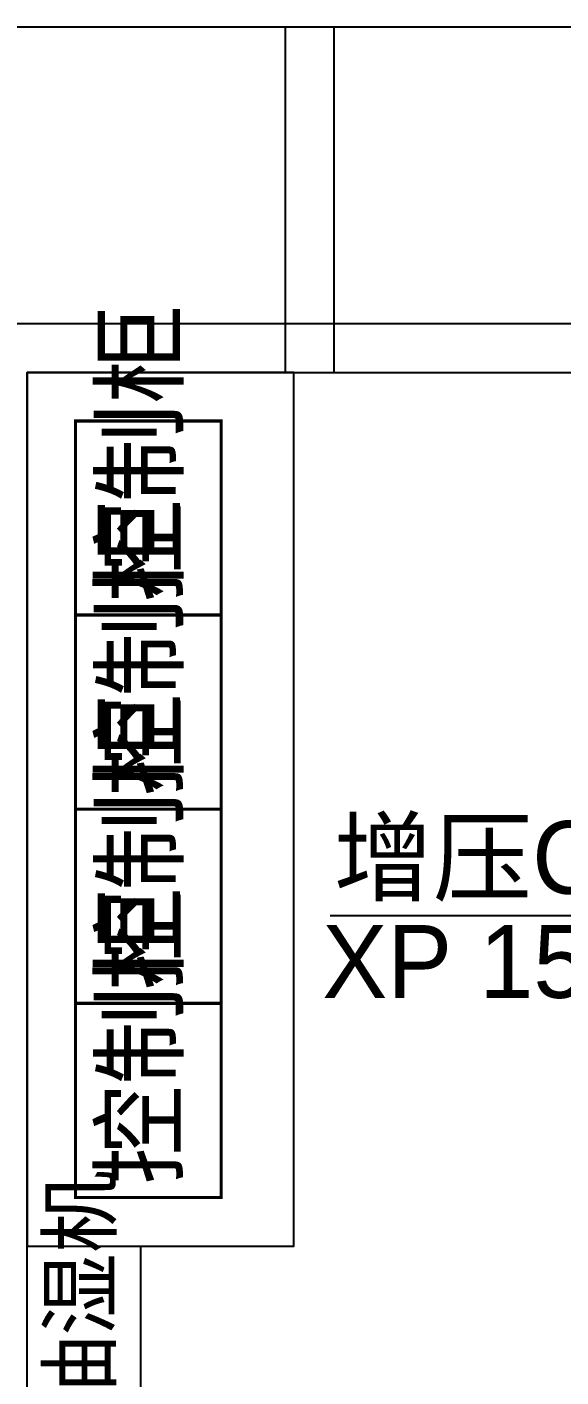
# Model space of a CAD drawing. Header units: millimetres. Extents: x 10779125 to 11142123, y -372083 to -144871.
# Drawn here: x 10958082 to 10960283, y -282969 to -277406 of the extents above; entities that cross this region are included whole.
import ezdxf

# ---------------------------------------------------------------- set-up
doc = ezdxf.new("R2010")
doc.units = ezdxf.units.MM
doc.header["$LTSCALE"] = 1000
doc.header["$MEASUREMENT"] = 0
doc.layers.get('0').update_dxf_attribs({"color": 255, "linetype": 'CONTINUOUS'})
for name, color, linetype in [('8', 8, 'CONTINUOUS'), ('_标注', 7, 'CONTINUOUS'), ('W_DIM', 4, 'CONTINUOUS'), ('XM-设备阀件', 7, 'CONTINUOUS')]:
    doc.layers.add(name, color=color, linetype=linetype)
doc.styles.get("Standard").update_dxf_attribs({"font": 'symbol.ttf'})

msp = doc.modelspace()

# ---------------------------------------------------------------- linework, layer by layer
at = {"color": 4}
msp.add_line((10959331.9, -281067.7, 0), (10960505.4, -281067.7, 0), dxfattribs=at)
at = {"layer": '8', "color": 8}
for p, q in [((10959148.2, -278829.1, 0), (10959148.2, -277405.7, 0)), ((10959348.2, -278829.1, 0), (10959348.2, -277405.7, 0)), ((10972598.2, -278629.1, 0), (10957882.5, -278629.1, 0)), ((10958082.5, -285827.3, 0), (10958082.5, -278829.1, 0)), ((10958082.5, -278829.1, 0), (10972598.2, -278829.1, 0)), ((10959148.2, -278829.1, 0), (10959348.2, -278829.1, 0))]:
    msp.add_line(p, q, dxfattribs=at)
at = {"layer": '8', "color": 8, "elevation": 0}
msp.add_lwpolyline([(10964554.5, -277405.7), (10956864.4, -277405.7)], dxfattribs=at)
at = {"layer": '_标注', "elevation": 0}
for points in [[(10959182.5, -278829.1), (10958082.5, -278829.1), (10958082.5, -282429.1), (10959182.5, -282429.1)], [(10958882.5, -279029.1), (10958282.5, -279029.1), (10958282.5, -282229.1), (10958882.5, -282229.1)]]:
    msp.add_lwpolyline(points, close=True, dxfattribs=at)
at = {"layer": 'W_DIM', "elevation": 0}
msp.add_lwpolyline([(10958549.7, -282429.1), (10958549.7, -283277.4), (10958082.5, -283277.4), (10958082.5, -282429.1)], close=True, dxfattribs=at)
at = {"layer": 'XM-设备阀件', "const_width": 13.3, "elevation": 0}
for points in [[(10958282.5, -279029.1), (10958282.5, -279829.1), (10958882.5, -279829.1), (10958882.5, -279029.1)], [(10958282.5, -279829.1), (10958282.5, -280629.1), (10958882.5, -280629.1), (10958882.5, -279829.1)], [(10958282.5, -280629.1), (10958282.5, -281429.1), (10958882.5, -281429.1), (10958882.5, -280629.1)], [(10958282.5, -281429.1), (10958282.5, -282229.1), (10958882.5, -282229.1), (10958882.5, -281429.1)]]:
    msp.add_lwpolyline(points, close=True, dxfattribs=at)

# ---------------------------------------------------------------- texts
at = {"color": 4}
for s, height, p in [('控制柜', 300, (10958696.2, -279776, 0)), ('控制柜', 300, (10958696.2, -280576, 0)), ('控制柜', 300, (10958696.2, -281376, 0)), ('控制柜', 300, (10958696.2, -282176, 0)), ('抽湿机', 250, (10958424.4, -283139.8, 0))]:
    msp.add_text(s, height=height, rotation=90, dxfattribs=at).set_placement(p)
for s, p in [('增压C区', (10959345.7, -280977.6, 0)), ('CR 15-8 ', (10959299.4, -281406.6, 0))]:
    msp.add_text(s, height=300, dxfattribs=at).set_placement(p)

doc.saveas('drawing.dxf')
